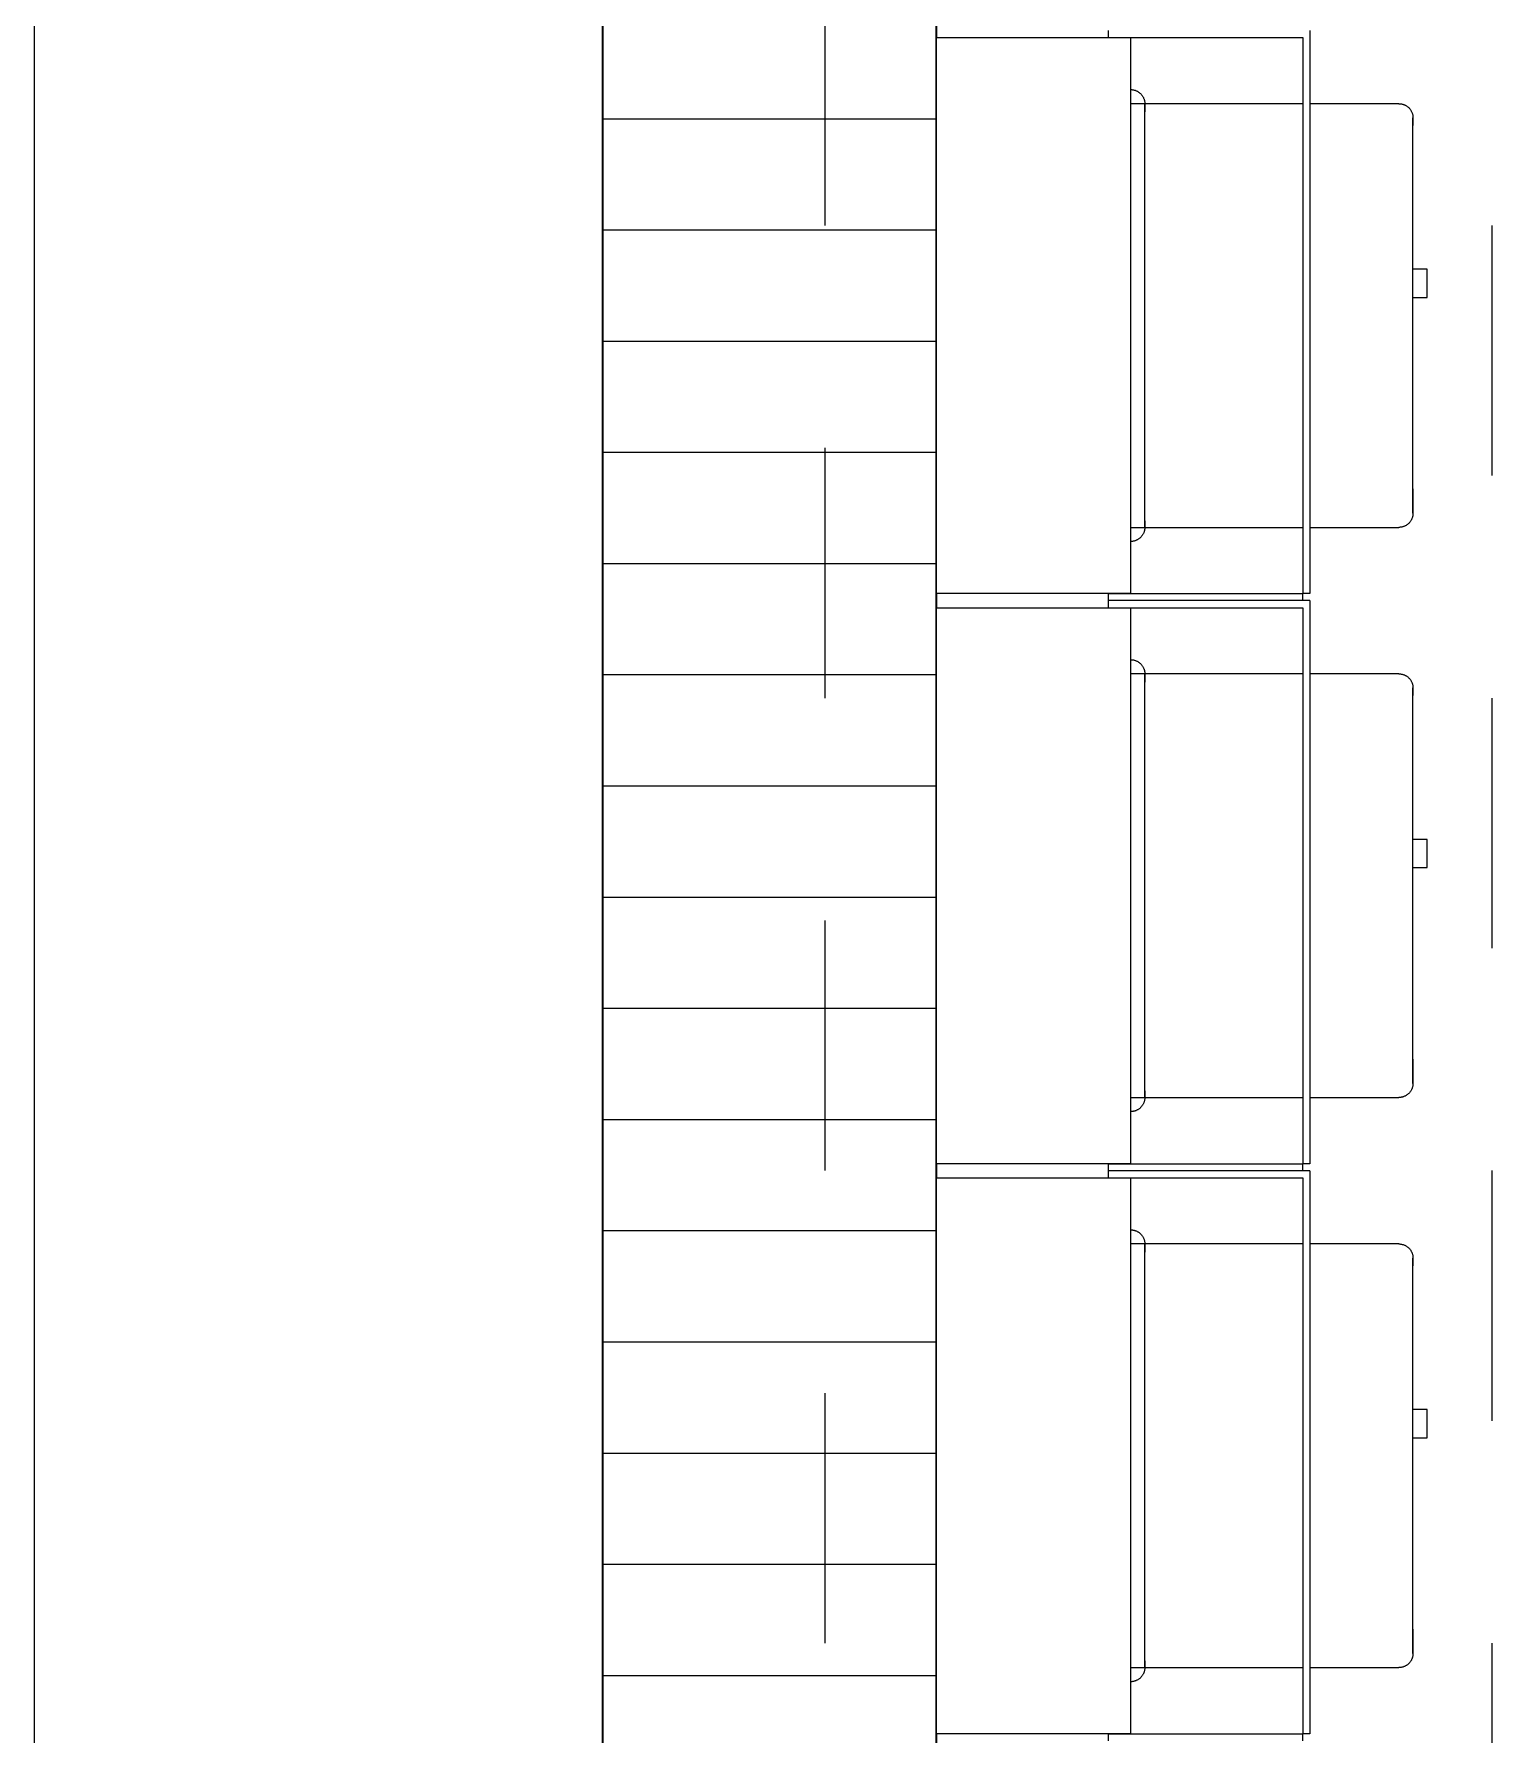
# Model space of a CAD drawing. Header units: metres. Extents: x -144 to 1000, y -717 to 29.
# Drawn here: x 229.342 to 229.998, y -566.203 to -565.438 of the extents above; entities that cross this region are included whole.
import ezdxf

# ---------------------------------------------------------------- set-up
doc = ezdxf.new("R2010")
doc.units = ezdxf.units.M
doc.linetypes.add('basculante modificado', pattern=[0.18, 0.1125, -0.0675])
doc.layers.get('0').update_dxf_attribs({"color": 1})
for name, color, linetype, lineweight in [('A-ANNO-DIMS', 1, 'Continuous', 9), ('A-DETL', 1, 'Continuous', 9), ('A-DETL-THIN', 1, 'Continuous', 9), ('A-WALL', 4, 'Continuous', 9), ('E-ELEC-FIXT', 7, 'Continuous', 9)]:
    doc.layers.add(name, color=color, linetype=linetype, lineweight=lineweight)
doc.layers.add('A-WALL-PATT', color=7, linetype='Continuous', lineweight=35, true_color=0x9c9c9c)

# ---------------------------------------------------------------- blocks, each defined once
blk = doc.blocks.new('W')
at = {"layer": 'A-ANNO-DIMS', "color": 118, "true_color": 0x00592d}
blk.add_line((226.84311, -498.90639), (226.84311, -505.70639), dxfattribs=at)
at = {"layer": 'A-DETL', "color": 7, "linetype": 'basculante modificado'}
for p, q in [((227.19898, -505.70639), (227.19898, -498.90639)), ((227.49898, -498.90639), (227.49898, -505.70639))]:
    blk.add_line(p, q, dxfattribs=at)
at = {"layer": 'A-DETL-THIN'}
blk.add_line((227.24898, -502.35539), (227.24898, -505.70639), dxfattribs=at)
at = {"layer": 'A-WALL', "lineweight": 35}
for p, q in [((227.09898, -505.70639), (227.09898, -498.91039)), ((227.24898, -503.91557), (227.24898, -503.92192)), ((227.24898, -504.17192), (227.24898, -504.17827)), ((227.24898, -504.42827), (227.24898, -504.43462)), ((227.24898, -504.68462), (227.24898, -504.69097))]:
    blk.add_line(p, q, dxfattribs=at)
at = {"layer": 'A-WALL-PATT', "color": 8, "lineweight": 5, "true_color": 0x727272}
for p, q in [((227.24898, -503.95854), (227.09898, -503.95854)), ((227.24898, -504.00854), (227.09898, -504.00854)), ((227.24898, -504.05854), (227.09898, -504.05854)), ((227.24898, -504.10854), (227.09898, -504.10854)), ((227.24898, -504.15854), (227.09898, -504.15854)), ((227.24898, -504.20854), (227.09898, -504.20854)), ((227.24898, -504.25854), (227.09898, -504.25854)), ((227.24898, -504.30854), (227.09898, -504.30854)), ((227.24898, -504.35854), (227.09898, -504.35854)), ((227.24898, -504.40854), (227.09898, -504.40854)), ((227.24898, -504.45854), (227.09898, -504.45854)), ((227.24898, -504.50854), (227.09898, -504.50854)), ((227.24898, -504.55854), (227.09898, -504.55854)), ((227.24898, -504.60854), (227.09898, -504.60854)), ((227.24898, -504.65854), (227.09898, -504.65854))]:
    blk.add_line(p, q, dxfattribs=at)
at = {"layer": 'E-ELEC-FIXT'}
for p, q in [((227.24898, -504.17192), (227.24898, -503.92192)), ((227.24898, -503.92192), (227.33644, -503.92192)), ((227.32638, -503.91874), (227.32638, -503.92192)), ((227.32638, -503.92192), (227.41384, -503.92192)), ((227.33644, -503.92192), (227.33644, -504.17192)), ((227.41384, -503.92192), (227.41384, -504.17192)), ((227.41701, -503.91874), (227.41701, -504.17192)), ((227.41384, -503.95167), (227.33644, -503.95167)), ((227.34279, -503.95418), (227.34279, -503.95167)), ((227.45709, -503.95167), (227.41701, -503.95167)), ((227.34279, -503.99007), (227.34279, -503.98315)), ((227.34279, -504.01752), (227.34279, -504.00916)), ((227.46979, -504.02611), (227.46344, -504.02611)), ((227.46979, -504.02611), (227.46344, -504.02611)), ((227.46979, -504.03881), (227.46979, -504.02611)), ((227.46979, -504.02677), (227.46979, -504.02611)), ((227.46979, -504.02696), (227.46979, -504.02611)), ((227.46979, -504.02677), (227.46979, -504.02611)), ((227.46344, -504.03881), (227.46979, -504.03881)), ((227.46344, -504.03881), (227.46979, -504.03881)), ((227.46979, -504.03881), (227.46979, -504.03796)), ((227.46979, -504.03881), (227.46979, -504.03816)), ((227.46979, -504.03881), (227.46979, -504.03816)), ((227.34279, -504.08468), (227.34279, -504.07631)), ((227.34279, -504.11131), (227.34279, -504.10377)), ((227.33644, -504.14217), (227.41384, -504.14217)), ((227.34279, -504.14217), (227.34279, -504.14072)), ((227.41701, -504.14217), (227.45709, -504.14217)), ((227.33644, -504.17192), (227.24898, -504.17192)), ((227.32638, -504.17192), (227.41384, -504.17192)), ((227.32638, -504.17192), (227.32638, -504.17509)), ((227.41384, -504.17509), (227.32638, -504.17509)), ((227.41701, -504.17509), (227.32638, -504.17509)), ((227.32638, -504.17509), (227.32638, -504.17827)), ((227.41384, -504.17509), (227.41384, -504.17192)), ((227.41701, -504.17192), (227.41384, -504.17192)), ((227.41701, -504.17509), (227.41701, -504.42827)), ((227.24898, -504.42827), (227.24898, -504.17827)), ((227.24898, -504.17827), (227.33644, -504.17827)), ((227.32638, -504.17827), (227.41384, -504.17827)), ((227.33644, -504.17827), (227.33644, -504.42827)), ((227.41384, -504.17827), (227.41384, -504.42827)), ((227.41384, -504.20802), (227.33644, -504.20802)), ((227.34279, -504.21053), (227.34279, -504.20802)), ((227.45709, -504.20802), (227.41701, -504.20802)), ((227.34279, -504.24642), (227.34279, -504.2395)), ((227.34279, -504.27387), (227.34279, -504.26551)), ((227.46979, -504.28246), (227.46344, -504.28246)), ((227.46979, -504.28246), (227.46344, -504.28246)), ((227.46979, -504.29516), (227.46979, -504.28246)), ((227.46979, -504.28312), (227.46979, -504.28246)), ((227.46979, -504.28331), (227.46979, -504.28246)), ((227.46979, -504.28312), (227.46979, -504.28246)), ((227.46344, -504.29516), (227.46979, -504.29516)), ((227.46344, -504.29516), (227.46979, -504.29516)), ((227.46979, -504.29516), (227.46979, -504.29431)), ((227.46979, -504.29516), (227.46979, -504.29451)), ((227.46979, -504.29516), (227.46979, -504.29451)), ((227.34279, -504.34103), (227.34279, -504.33266)), ((227.34279, -504.36703), (227.34279, -504.36012)), ((227.34279, -504.39852), (227.34279, -504.39707)), ((227.33644, -504.39852), (227.41384, -504.39852)), ((227.41701, -504.39852), (227.45709, -504.39852)), ((227.33644, -504.42827), (227.24898, -504.42827)), ((227.24898, -504.68462), (227.24898, -504.43462)), ((227.24898, -504.43462), (227.33644, -504.43462)), ((227.32638, -504.42827), (227.41384, -504.42827)), ((227.32638, -504.42827), (227.32638, -504.43144)), ((227.41384, -504.43144), (227.32638, -504.43144)), ((227.41701, -504.43144), (227.32638, -504.43144)), ((227.32638, -504.43144), (227.32638, -504.43462)), ((227.32638, -504.43462), (227.41384, -504.43462)), ((227.33644, -504.43462), (227.33644, -504.68462)), ((227.41384, -504.43144), (227.41384, -504.42827)), ((227.41701, -504.42827), (227.41384, -504.42827)), ((227.41384, -504.43462), (227.41384, -504.68462)), ((227.41701, -504.43144), (227.41701, -504.68462)), ((227.41384, -504.46437), (227.33644, -504.46437)), ((227.34279, -504.46688), (227.34279, -504.46437)), ((227.45709, -504.46437), (227.41701, -504.46437)), ((227.34279, -504.50277), (227.34279, -504.49585)), ((227.34279, -504.53022), (227.34279, -504.52186)), ((227.46979, -504.53881), (227.46344, -504.53881)), ((227.46979, -504.53881), (227.46344, -504.53881)), ((227.46979, -504.55151), (227.46979, -504.53881)), ((227.46979, -504.53947), (227.46979, -504.53881)), ((227.46979, -504.53966), (227.46979, -504.53881)), ((227.46979, -504.53947), (227.46979, -504.53881)), ((227.46344, -504.55151), (227.46979, -504.55151)), ((227.46344, -504.55151), (227.46979, -504.55151)), ((227.46979, -504.55151), (227.46979, -504.55066)), ((227.46979, -504.55151), (227.46979, -504.55086)), ((227.46979, -504.55151), (227.46979, -504.55086)), ((227.34279, -504.59738), (227.34279, -504.58901)), ((227.34279, -504.62338), (227.34279, -504.61647)), ((227.33644, -504.65487), (227.41384, -504.65487)), ((227.34279, -504.65487), (227.34279, -504.65342)), ((227.41701, -504.65487), (227.45709, -504.65487)), ((227.33644, -504.68462), (227.24898, -504.68462)), ((227.32638, -504.68462), (227.41384, -504.68462)), ((227.32638, -504.68462), (227.32638, -504.68779)), ((227.41384, -504.68779), (227.41384, -504.68462)), ((227.41701, -504.68462), (227.41384, -504.68462))]:
    blk.add_line(p, q, dxfattribs=at)
at = {"layer": 'E-ELEC-FIXT', "flags": 128}
for points in [[(227.33644, -503.94532), (227.33669, -503.94532), (227.33695, -503.94534), (227.3372, -503.94536), (227.33745, -503.9454), (227.3377, -503.94544), (227.33795, -503.9455), (227.33819, -503.94556), (227.33844, -503.94564), (227.33868, -503.94572), (227.33891, -503.94582), (227.33914, -503.94592), (227.33937, -503.94603), (227.3396, -503.94616), (227.33981, -503.94629), (227.34003, -503.94643), (227.34023, -503.94657), (227.34043, -503.94673), (227.34063, -503.94689), (227.34081, -503.94706), (227.341, -503.94724), (227.34117, -503.94743), (227.34133, -503.94762), (227.34149, -503.94782), (227.34164, -503.94803), (227.34178, -503.94824), (227.34192, -503.94845), (227.34204, -503.94867), (227.34216, -503.9489), (227.34226, -503.94913), (227.34236, -503.94937), (227.34245, -503.9496), (227.34252, -503.94985), (227.34259, -503.95009), (227.34265, -503.95034), (227.3427, -503.95059), (227.34274, -503.95084), (227.34276, -503.95109), (227.34278, -503.95134), (227.34279, -503.9516), (227.34279, -503.95167)], [(227.33644, -503.94532), (227.33669, -503.94532), (227.33695, -503.94534), (227.3372, -503.94536), (227.33745, -503.9454), (227.3377, -503.94544), (227.33795, -503.9455), (227.33819, -503.94556), (227.33844, -503.94564), (227.33868, -503.94572), (227.33891, -503.94582), (227.33914, -503.94592), (227.33937, -503.94603), (227.3396, -503.94616), (227.33981, -503.94629), (227.34003, -503.94643), (227.34023, -503.94657), (227.34043, -503.94673), (227.34063, -503.94689)], [(227.34226, -503.94913), (227.34236, -503.94937), (227.34245, -503.9496), (227.34252, -503.94985), (227.34259, -503.95009), (227.34265, -503.95034), (227.3427, -503.95059), (227.34274, -503.95084), (227.34276, -503.95109), (227.34278, -503.95134), (227.34279, -503.9516), (227.34279, -503.95167)], [(227.34279, -504.04692), (227.34279, -504.04311), (227.34279, -504.03931), (227.34279, -504.03551), (227.34279, -504.03174), (227.34279, -504.02799), (227.34279, -504.02428), (227.34279, -504.02059), (227.34279, -504.01695), (227.34279, -504.01336), (227.34279, -504.00982), (227.34279, -504.00635), (227.34279, -504.00293), (227.34279, -503.99959), (227.34279, -503.99632), (227.34279, -503.99313), (227.34279, -503.99003), (227.34279, -503.98702), (227.34279, -503.98411), (227.34279, -503.9813), (227.34279, -503.97859), (227.34279, -503.97599), (227.34279, -503.9735), (227.34279, -503.97114), (227.34279, -503.96889), (227.34279, -503.96677), (227.34279, -503.96477), (227.34279, -503.96291), (227.34279, -503.96118), (227.34279, -503.95959), (227.34279, -503.95814), (227.34279, -503.95683), (227.34279, -503.95567), (227.34279, -503.95465), (227.34279, -503.95378), (227.34279, -503.95305), (227.34279, -503.95248), (227.34279, -503.95206), (227.34279, -503.95179), (227.34279, -503.95167), (227.34279, -503.95167)], [(227.34279, -503.95167), (227.34279, -503.95174), (227.34279, -503.95197), (227.34279, -503.95235), (227.34279, -503.95288), (227.34279, -503.95357), (227.34279, -503.9544), (227.34279, -503.95538)], [(227.45709, -503.95167), (227.45734, -503.95167), (227.4576, -503.95169), (227.45785, -503.95171), (227.4581, -503.95175), (227.45835, -503.95179), (227.4586, -503.95185), (227.45884, -503.95191), (227.45909, -503.95199), (227.45933, -503.95207), (227.45956, -503.95217), (227.45979, -503.95227), (227.46002, -503.95238), (227.46025, -503.95251), (227.46046, -503.95264), (227.46068, -503.95278), (227.46088, -503.95292), (227.46108, -503.95308), (227.46128, -503.95324), (227.46146, -503.95341), (227.46165, -503.95359), (227.46182, -503.95378), (227.46198, -503.95397), (227.46214, -503.95417), (227.46229, -503.95438), (227.46243, -503.95459), (227.46257, -503.9548), (227.46269, -503.95502), (227.46281, -503.95525), (227.46291, -503.95548), (227.46301, -503.95572), (227.4631, -503.95595), (227.46317, -503.9562), (227.46324, -503.95644), (227.4633, -503.95669), (227.46335, -503.95694), (227.46339, -503.95719), (227.46341, -503.95744), (227.46343, -503.95769), (227.46344, -503.95795), (227.46344, -503.95802)], [(227.45785, -503.95171), (227.4581, -503.95175), (227.45835, -503.95179), (227.4586, -503.95185), (227.45884, -503.95191), (227.45909, -503.95199), (227.45933, -503.95207), (227.45956, -503.95217), (227.45979, -503.95227), (227.46002, -503.95238), (227.46025, -503.95251), (227.46046, -503.95264), (227.46068, -503.95278), (227.46088, -503.95292)], [(227.46229, -503.95438), (227.46243, -503.95459), (227.46257, -503.9548), (227.46269, -503.95502), (227.46281, -503.95525), (227.46291, -503.95548), (227.46301, -503.95572), (227.4631, -503.95595), (227.46317, -503.9562), (227.46324, -503.95644), (227.4633, -503.95669), (227.46335, -503.95694), (227.46339, -503.95719), (227.46341, -503.95744), (227.46343, -503.95769), (227.46344, -503.95795), (227.46344, -503.95802)], [(227.46344, -504.13582), (227.46344, -504.13575), (227.46344, -504.13553), (227.46344, -504.13518), (227.46344, -504.13468), (227.46344, -504.13404), (227.46344, -504.13327), (227.46344, -504.13235), (227.46344, -504.1313), (227.46344, -504.13012), (227.46344, -504.1288), (227.46344, -504.12735), (227.46344, -504.12577), (227.46344, -504.12407), (227.46344, -504.12224), (227.46344, -504.12029), (227.46344, -504.11822), (227.46344, -504.11604), (227.46344, -504.11375), (227.46344, -504.11135), (227.46344, -504.10885), (227.46344, -504.10625), (227.46344, -504.10356), (227.46344, -504.10077), (227.46344, -504.0979), (227.46344, -504.09495), (227.46344, -504.09192), (227.46344, -504.08882), (227.46344, -504.08565), (227.46344, -504.08242), (227.46344, -504.07913), (227.46344, -504.07579), (227.46344, -504.07241), (227.46344, -504.06898), (227.46344, -504.06552), (227.46344, -504.06203), (227.46344, -504.05851), (227.46344, -504.05498), (227.46344, -504.05143), (227.46344, -504.04788), (227.46344, -504.04432), (227.46344, -504.04077), (227.46344, -504.03723), (227.46344, -504.0337), (227.46344, -504.0302), (227.46344, -504.02672), (227.46344, -504.02327), (227.46344, -504.01986), (227.46344, -504.0165), (227.46344, -504.01318), (227.46344, -504.00992), (227.46344, -504.00672), (227.46344, -504.00358), (227.46344, -504.00051), (227.46344, -503.99752), (227.46344, -503.9946), (227.46344, -503.99177), (227.46344, -503.98902), (227.46344, -503.98637), (227.46344, -503.98382), (227.46344, -503.98136), (227.46344, -503.97901), (227.46344, -503.97677), (227.46344, -503.97465), (227.46344, -503.97263), (227.46344, -503.97074), (227.46344, -503.96897), (227.46344, -503.96732), (227.46344, -503.9658), (227.46344, -503.96441), (227.46344, -503.96315), (227.46344, -503.96203), (227.46344, -503.96104), (227.46344, -503.96019), (227.46344, -503.95948), (227.46344, -503.95891), (227.46344, -503.95848), (227.46344, -503.95819), (227.46344, -503.95804), (227.46344, -503.95802)], [(227.46344, -503.95802), (227.46344, -503.95809), (227.46344, -503.9583), (227.46344, -503.95866), (227.46344, -503.95915), (227.46344, -503.95979), (227.46344, -503.96056), (227.46344, -503.96148)], [(227.46344, -503.95948), (227.46344, -503.95891), (227.46344, -503.95848), (227.46344, -503.95819), (227.46344, -503.95804), (227.46344, -503.95802)], [(227.46344, -503.95802), (227.46344, -503.95809), (227.46344, -503.9583), (227.46344, -503.95866), (227.46344, -503.95915)], [(227.34279, -504.14217), (227.34279, -504.14209), (227.34279, -504.14186), (227.34279, -504.14148), (227.34279, -504.14095), (227.34279, -504.14027), (227.34279, -504.13944), (227.34279, -504.13846), (227.34279, -504.13733), (227.34279, -504.13606), (227.34279, -504.13465), (227.34279, -504.13309), (227.34279, -504.1314), (227.34279, -504.12958), (227.34279, -504.12762), (227.34279, -504.12553), (227.34279, -504.12332), (227.34279, -504.12098), (227.34279, -504.11853), (227.34279, -504.11596), (227.34279, -504.11328), (227.34279, -504.11049), (227.34279, -504.10761), (227.34279, -504.10462), (227.34279, -504.10154), (227.34279, -504.09838), (227.34279, -504.09513), (227.34279, -504.09181), (227.34279, -504.08842), (227.34279, -504.08495), (227.34279, -504.08143), (227.34279, -504.07785), (227.34279, -504.07423), (227.34279, -504.07056), (227.34279, -504.06685), (227.34279, -504.06311), (227.34279, -504.05934), (227.34279, -504.05555), (227.34279, -504.05175), (227.34279, -504.04795), (227.34279, -504.04692)], [(227.46344, -504.13582), (227.46344, -504.13575), (227.46344, -504.13553), (227.46344, -504.13518), (227.46344, -504.13468), (227.46344, -504.13404), (227.46344, -504.13327), (227.46344, -504.13235), (227.46344, -504.1313), (227.46344, -504.13012), (227.46344, -504.1288), (227.46344, -504.12735), (227.46344, -504.12577), (227.46344, -504.12407)], [(227.46344, -504.12487), (227.46344, -504.12651), (227.46344, -504.12803), (227.46344, -504.12942), (227.46344, -504.13068), (227.46344, -504.1318), (227.46344, -504.13279), (227.46344, -504.13364), (227.46344, -504.13436), (227.46344, -504.13493), (227.46344, -504.13536), (227.46344, -504.13565), (227.46344, -504.1358), (227.46344, -504.13582)], [(227.46344, -504.12487), (227.46344, -504.12651), (227.46344, -504.12803), (227.46344, -504.12942), (227.46344, -504.13068), (227.46344, -504.1318), (227.46344, -504.13279), (227.46344, -504.13364), (227.46344, -504.13436), (227.46344, -504.13493), (227.46344, -504.13536), (227.46344, -504.13565), (227.46344, -504.1358), (227.46344, -504.13582)], [(227.46344, -504.13582), (227.46343, -504.13607), (227.46342, -504.13632), (227.46339, -504.13658), (227.46336, -504.13683), (227.46331, -504.13708), (227.46326, -504.13733), (227.46319, -504.13757), (227.46312, -504.13781), (227.46303, -504.13805), (227.46294, -504.13829), (227.46284, -504.13852), (227.46272, -504.13875), (227.4626, -504.13897), (227.46247, -504.13919), (227.46233, -504.1394), (227.46218, -504.13961), (227.46203, -504.13981), (227.46186, -504.14), (227.46169, -504.14019), (227.46151, -504.14037), (227.46133, -504.14055), (227.46114, -504.14071), (227.46094, -504.14087), (227.46073, -504.14102), (227.46052, -504.14116), (227.4603, -504.14129), (227.46008, -504.14142), (227.45986, -504.14153), (227.45963, -504.14164), (227.45939, -504.14174), (227.45915, -504.14182), (227.45891, -504.1419), (227.45867, -504.14197), (227.45842, -504.14203), (227.45817, -504.14207), (227.45792, -504.14211), (227.45767, -504.14214), (227.45741, -504.14216), (227.45716, -504.14217), (227.45709, -504.14217)], [(227.46344, -504.13582), (227.46343, -504.13607), (227.46342, -504.13632), (227.46339, -504.13658), (227.46336, -504.13683), (227.46331, -504.13708), (227.46326, -504.13733), (227.46319, -504.13757), (227.46312, -504.13781), (227.46303, -504.13805), (227.46294, -504.13829), (227.46284, -504.13852), (227.46272, -504.13875), (227.4626, -504.13897), (227.46247, -504.13919), (227.46233, -504.1394), (227.46218, -504.13961), (227.46203, -504.13981), (227.46186, -504.14), (227.46169, -504.14019)], [(227.34279, -504.14217), (227.34278, -504.14242), (227.34277, -504.14267), (227.34274, -504.14293), (227.34271, -504.14318), (227.34266, -504.14343), (227.34261, -504.14368), (227.34254, -504.14392), (227.34247, -504.14416), (227.34238, -504.1444), (227.34229, -504.14464), (227.34219, -504.14487), (227.34207, -504.1451), (227.34195, -504.14532), (227.34182, -504.14554), (227.34168, -504.14575), (227.34153, -504.14596), (227.34138, -504.14616), (227.34121, -504.14635), (227.34104, -504.14654), (227.34086, -504.14672), (227.34068, -504.1469), (227.34049, -504.14706), (227.34029, -504.14722), (227.34008, -504.14737), (227.33987, -504.14751), (227.33965, -504.14764), (227.33943, -504.14777), (227.33921, -504.14788), (227.33898, -504.14799), (227.33874, -504.14809), (227.3385, -504.14817), (227.33826, -504.14825), (227.33802, -504.14832), (227.33777, -504.14838), (227.33752, -504.14842), (227.33727, -504.14846), (227.33702, -504.14849), (227.33676, -504.14851), (227.33651, -504.14852), (227.33644, -504.14852)], [(227.34279, -504.14217), (227.34278, -504.14242), (227.34277, -504.14267), (227.34274, -504.14293), (227.34271, -504.14318), (227.34266, -504.14343), (227.34261, -504.14368), (227.34254, -504.14392), (227.34247, -504.14416), (227.34238, -504.1444)], [(227.34279, -504.13919), (227.34279, -504.14006), (227.34279, -504.14078), (227.34279, -504.14135), (227.34279, -504.14177), (227.34279, -504.14204), (227.34279, -504.14216), (227.34279, -504.14217)], [(227.46094, -504.14087), (227.46073, -504.14102), (227.46052, -504.14116), (227.4603, -504.14129), (227.46008, -504.14142), (227.45986, -504.14153), (227.45963, -504.14164), (227.45939, -504.14174), (227.45915, -504.14182), (227.45891, -504.1419), (227.45867, -504.14197), (227.45842, -504.14203), (227.45817, -504.14207), (227.45792, -504.14211)], [(227.34049, -504.14706), (227.34029, -504.14722), (227.34008, -504.14737), (227.33987, -504.14751), (227.33965, -504.14764), (227.33943, -504.14777), (227.33921, -504.14788), (227.33898, -504.14799), (227.33874, -504.14809), (227.3385, -504.14817), (227.33826, -504.14825), (227.33802, -504.14832), (227.33777, -504.14838), (227.33752, -504.14842), (227.33727, -504.14846), (227.33702, -504.14849), (227.33676, -504.14851), (227.33651, -504.14852), (227.33644, -504.14852)], [(227.33644, -504.20167), (227.33669, -504.20167), (227.33695, -504.20169), (227.3372, -504.20171), (227.33745, -504.20175), (227.3377, -504.20179), (227.33795, -504.20185), (227.33819, -504.20191), (227.33844, -504.20199), (227.33868, -504.20207), (227.33891, -504.20217), (227.33914, -504.20227), (227.33937, -504.20238), (227.3396, -504.20251), (227.33981, -504.20264), (227.34003, -504.20278), (227.34023, -504.20292), (227.34043, -504.20308), (227.34063, -504.20324), (227.34081, -504.20341), (227.341, -504.20359), (227.34117, -504.20378), (227.34133, -504.20397), (227.34149, -504.20417), (227.34164, -504.20438), (227.34178, -504.20459), (227.34192, -504.2048), (227.34204, -504.20502), (227.34216, -504.20525), (227.34226, -504.20548), (227.34236, -504.20572), (227.34245, -504.20595), (227.34252, -504.2062), (227.34259, -504.20644), (227.34265, -504.20669), (227.3427, -504.20694), (227.34274, -504.20719), (227.34276, -504.20744), (227.34278, -504.20769), (227.34279, -504.20795), (227.34279, -504.20802)], [(227.33644, -504.20167), (227.33669, -504.20167), (227.33695, -504.20169), (227.3372, -504.20171), (227.33745, -504.20175), (227.3377, -504.20179), (227.33795, -504.20185), (227.33819, -504.20191), (227.33844, -504.20199), (227.33868, -504.20207), (227.33891, -504.20217), (227.33914, -504.20227), (227.33937, -504.20238), (227.3396, -504.20251), (227.33981, -504.20264), (227.34003, -504.20278), (227.34023, -504.20292), (227.34043, -504.20308), (227.34063, -504.20324)], [(227.34226, -504.20548), (227.34236, -504.20572), (227.34245, -504.20595), (227.34252, -504.2062), (227.34259, -504.20644), (227.34265, -504.20669), (227.3427, -504.20694), (227.34274, -504.20719), (227.34276, -504.20744), (227.34278, -504.20769), (227.34279, -504.20795), (227.34279, -504.20802)], [(227.34279, -504.30327), (227.34279, -504.29946), (227.34279, -504.29566), (227.34279, -504.29186), (227.34279, -504.28809), (227.34279, -504.28434), (227.34279, -504.28063), (227.34279, -504.27694), (227.34279, -504.2733), (227.34279, -504.26971), (227.34279, -504.26617), (227.34279, -504.2627), (227.34279, -504.25928), (227.34279, -504.25594), (227.34279, -504.25267), (227.34279, -504.24948), (227.34279, -504.24638), (227.34279, -504.24337), (227.34279, -504.24046), (227.34279, -504.23765), (227.34279, -504.23494), (227.34279, -504.23234), (227.34279, -504.22985), (227.34279, -504.22749), (227.34279, -504.22524), (227.34279, -504.22312), (227.34279, -504.22112), (227.34279, -504.21926), (227.34279, -504.21753), (227.34279, -504.21594), (227.34279, -504.21449), (227.34279, -504.21318), (227.34279, -504.21202), (227.34279, -504.211), (227.34279, -504.21013), (227.34279, -504.2094), (227.34279, -504.20883), (227.34279, -504.20841), (227.34279, -504.20814), (227.34279, -504.20802), (227.34279, -504.20802)], [(227.34279, -504.20802), (227.34279, -504.20809), (227.34279, -504.20832), (227.34279, -504.2087), (227.34279, -504.20923), (227.34279, -504.20992), (227.34279, -504.21075), (227.34279, -504.21173)], [(227.45709, -504.20802), (227.45734, -504.20802), (227.4576, -504.20804), (227.45785, -504.20806), (227.4581, -504.2081), (227.45835, -504.20814), (227.4586, -504.2082), (227.45884, -504.20826), (227.45909, -504.20834), (227.45933, -504.20842), (227.45956, -504.20852), (227.45979, -504.20862), (227.46002, -504.20873), (227.46025, -504.20886), (227.46046, -504.20899), (227.46068, -504.20913), (227.46088, -504.20927), (227.46108, -504.20943), (227.46128, -504.20959), (227.46146, -504.20976), (227.46165, -504.20994), (227.46182, -504.21013), (227.46198, -504.21032), (227.46214, -504.21052), (227.46229, -504.21073), (227.46243, -504.21094), (227.46257, -504.21115), (227.46269, -504.21137), (227.46281, -504.2116), (227.46291, -504.21183), (227.46301, -504.21207), (227.4631, -504.2123), (227.46317, -504.21255), (227.46324, -504.21279), (227.4633, -504.21304), (227.46335, -504.21329), (227.46339, -504.21354), (227.46341, -504.21379), (227.46343, -504.21404), (227.46344, -504.2143), (227.46344, -504.21437)], [(227.45785, -504.20806), (227.4581, -504.2081), (227.45835, -504.20814), (227.4586, -504.2082), (227.45884, -504.20826), (227.45909, -504.20834), (227.45933, -504.20842), (227.45956, -504.20852), (227.45979, -504.20862), (227.46002, -504.20873), (227.46025, -504.20886), (227.46046, -504.20899), (227.46068, -504.20913), (227.46088, -504.20927)], [(227.46229, -504.21073), (227.46243, -504.21094), (227.46257, -504.21115), (227.46269, -504.21137), (227.46281, -504.2116), (227.46291, -504.21183), (227.46301, -504.21207), (227.4631, -504.2123), (227.46317, -504.21255), (227.46324, -504.21279), (227.4633, -504.21304), (227.46335, -504.21329), (227.46339, -504.21354), (227.46341, -504.21379), (227.46343, -504.21404), (227.46344, -504.2143), (227.46344, -504.21437)], [(227.46344, -504.39217), (227.46344, -504.3921), (227.46344, -504.39188), (227.46344, -504.39153), (227.46344, -504.39103), (227.46344, -504.39039), (227.46344, -504.38962), (227.46344, -504.3887), (227.46344, -504.38765), (227.46344, -504.38647), (227.46344, -504.38515), (227.46344, -504.3837), (227.46344, -504.38212), (227.46344, -504.38042), (227.46344, -504.37859), (227.46344, -504.37664), (227.46344, -504.37457), (227.46344, -504.37239), (227.46344, -504.3701), (227.46344, -504.3677), (227.46344, -504.3652), (227.46344, -504.3626), (227.46344, -504.35991), (227.46344, -504.35712), (227.46344, -504.35425), (227.46344, -504.3513), (227.46344, -504.34827), (227.46344, -504.34517), (227.46344, -504.342), (227.46344, -504.33877), (227.46344, -504.33548), (227.46344, -504.33214), (227.46344, -504.32876), (227.46344, -504.32533), (227.46344, -504.32187), (227.46344, -504.31838), (227.46344, -504.31486), (227.46344, -504.31133), (227.46344, -504.30778), (227.46344, -504.30423), (227.46344, -504.30067), (227.46344, -504.29712), (227.46344, -504.29358), (227.46344, -504.29005), (227.46344, -504.28655), (227.46344, -504.28307), (227.46344, -504.27962), (227.46344, -504.27621), (227.46344, -504.27285), (227.46344, -504.26953), (227.46344, -504.26627), (227.46344, -504.26307), (227.46344, -504.25993), (227.46344, -504.25686), (227.46344, -504.25387), (227.46344, -504.25095), (227.46344, -504.24812), (227.46344, -504.24537), (227.46344, -504.24272), (227.46344, -504.24017), (227.46344, -504.23771), (227.46344, -504.23536), (227.46344, -504.23312), (227.46344, -504.231), (227.46344, -504.22898), (227.46344, -504.22709), (227.46344, -504.22532), (227.46344, -504.22367), (227.46344, -504.22215), (227.46344, -504.22076), (227.46344, -504.2195), (227.46344, -504.21838), (227.46344, -504.21739), (227.46344, -504.21654), (227.46344, -504.21583), (227.46344, -504.21526), (227.46344, -504.21483), (227.46344, -504.21454), (227.46344, -504.21439), (227.46344, -504.21437)], [(227.46344, -504.21437), (227.46344, -504.21444), (227.46344, -504.21465), (227.46344, -504.21501), (227.46344, -504.2155), (227.46344, -504.21614), (227.46344, -504.21691), (227.46344, -504.21783)], [(227.46344, -504.21583), (227.46344, -504.21526), (227.46344, -504.21483), (227.46344, -504.21454), (227.46344, -504.21439), (227.46344, -504.21437)], [(227.46344, -504.21437), (227.46344, -504.21444), (227.46344, -504.21465), (227.46344, -504.21501), (227.46344, -504.2155)], [(227.34279, -504.39852), (227.34279, -504.39844), (227.34279, -504.39821), (227.34279, -504.39783), (227.34279, -504.3973), (227.34279, -504.39662), (227.34279, -504.39579), (227.34279, -504.39481), (227.34279, -504.39368), (227.34279, -504.39241), (227.34279, -504.391), (227.34279, -504.38944), (227.34279, -504.38775), (227.34279, -504.38593), (227.34279, -504.38397), (227.34279, -504.38188), (227.34279, -504.37967), (227.34279, -504.37733), (227.34279, -504.37488), (227.34279, -504.37231), (227.34279, -504.36963), (227.34279, -504.36684), (227.34279, -504.36396), (227.34279, -504.36097), (227.34279, -504.35789), (227.34279, -504.35473), (227.34279, -504.35148), (227.34279, -504.34816), (227.34279, -504.34477), (227.34279, -504.3413), (227.34279, -504.33778), (227.34279, -504.3342), (227.34279, -504.33058), (227.34279, -504.32691), (227.34279, -504.3232), (227.34279, -504.31946), (227.34279, -504.31569), (227.34279, -504.3119), (227.34279, -504.3081), (227.34279, -504.3043), (227.34279, -504.30327)], [(227.46344, -504.39217), (227.46344, -504.3921), (227.46344, -504.39188), (227.46344, -504.39153), (227.46344, -504.39103), (227.46344, -504.39039), (227.46344, -504.38962), (227.46344, -504.3887), (227.46344, -504.38765), (227.46344, -504.38647), (227.46344, -504.38515), (227.46344, -504.3837), (227.46344, -504.38212), (227.46344, -504.38042)], [(227.46344, -504.38122), (227.46344, -504.38286), (227.46344, -504.38438), (227.46344, -504.38577), (227.46344, -504.38703), (227.46344, -504.38815), (227.46344, -504.38914), (227.46344, -504.38999), (227.46344, -504.39071), (227.46344, -504.39128), (227.46344, -504.39171), (227.46344, -504.392), (227.46344, -504.39215), (227.46344, -504.39217)], [(227.46344, -504.38122), (227.46344, -504.38286), (227.46344, -504.38438), (227.46344, -504.38577), (227.46344, -504.38703), (227.46344, -504.38815), (227.46344, -504.38914), (227.46344, -504.38999), (227.46344, -504.39071), (227.46344, -504.39128), (227.46344, -504.39171), (227.46344, -504.392), (227.46344, -504.39215), (227.46344, -504.39217)], [(227.34279, -504.39554), (227.34279, -504.39641), (227.34279, -504.39713), (227.34279, -504.3977), (227.34279, -504.39812), (227.34279, -504.39839), (227.34279, -504.39851), (227.34279, -504.39852)], [(227.46344, -504.39217), (227.46343, -504.39242), (227.46342, -504.39267), (227.46339, -504.39293), (227.46336, -504.39318), (227.46331, -504.39343), (227.46326, -504.39368), (227.46319, -504.39392), (227.46312, -504.39416), (227.46303, -504.3944), (227.46294, -504.39464), (227.46284, -504.39487), (227.46272, -504.3951), (227.4626, -504.39532), (227.46247, -504.39554), (227.46233, -504.39575), (227.46218, -504.39596), (227.46203, -504.39616), (227.46186, -504.39635), (227.46169, -504.39654), (227.46151, -504.39672), (227.46133, -504.3969), (227.46114, -504.39706), (227.46094, -504.39722), (227.46073, -504.39737), (227.46052, -504.39751), (227.4603, -504.39764), (227.46008, -504.39777), (227.45986, -504.39788), (227.45963, -504.39799), (227.45939, -504.39809), (227.45915, -504.39817), (227.45891, -504.39825), (227.45867, -504.39832), (227.45842, -504.39838), (227.45817, -504.39842), (227.45792, -504.39846), (227.45767, -504.39849), (227.45741, -504.39851), (227.45716, -504.39852), (227.45709, -504.39852)], [(227.46094, -504.39722), (227.46073, -504.39737), (227.46052, -504.39751), (227.4603, -504.39764), (227.46008, -504.39777), (227.45986, -504.39788), (227.45963, -504.39799), (227.45939, -504.39809), (227.45915, -504.39817), (227.45891, -504.39825), (227.45867, -504.39832), (227.45842, -504.39838), (227.45817, -504.39842), (227.45792, -504.39846)], [(227.46344, -504.39217), (227.46343, -504.39242), (227.46342, -504.39267), (227.46339, -504.39293), (227.46336, -504.39318), (227.46331, -504.39343), (227.46326, -504.39368), (227.46319, -504.39392), (227.46312, -504.39416), (227.46303, -504.3944), (227.46294, -504.39464), (227.46284, -504.39487), (227.46272, -504.3951), (227.4626, -504.39532), (227.46247, -504.39554), (227.46233, -504.39575), (227.46218, -504.39596), (227.46203, -504.39616), (227.46186, -504.39635), (227.46169, -504.39654)], [(227.34279, -504.39852), (227.34278, -504.39877), (227.34277, -504.39902), (227.34274, -504.39928), (227.34271, -504.39953), (227.34266, -504.39978), (227.34261, -504.40003), (227.34254, -504.40027), (227.34247, -504.40051), (227.34238, -504.40075), (227.34229, -504.40099), (227.34219, -504.40122), (227.34207, -504.40145), (227.34195, -504.40167), (227.34182, -504.40189), (227.34168, -504.4021), (227.34153, -504.40231), (227.34138, -504.40251), (227.34121, -504.4027), (227.34104, -504.40289), (227.34086, -504.40307), (227.34068, -504.40325), (227.34049, -504.40341), (227.34029, -504.40357), (227.34008, -504.40372), (227.33987, -504.40386), (227.33965, -504.40399), (227.33943, -504.40412), (227.33921, -504.40423), (227.33898, -504.40434), (227.33874, -504.40444), (227.3385, -504.40452), (227.33826, -504.4046), (227.33802, -504.40467), (227.33777, -504.40473), (227.33752, -504.40477), (227.33727, -504.40481), (227.33702, -504.40484), (227.33676, -504.40486), (227.33651, -504.40487), (227.33644, -504.40487)], [(227.34049, -504.40341), (227.34029, -504.40357), (227.34008, -504.40372), (227.33987, -504.40386), (227.33965, -504.40399), (227.33943, -504.40412), (227.33921, -504.40423), (227.33898, -504.40434), (227.33874, -504.40444), (227.3385, -504.40452), (227.33826, -504.4046), (227.33802, -504.40467), (227.33777, -504.40473), (227.33752, -504.40477), (227.33727, -504.40481), (227.33702, -504.40484), (227.33676, -504.40486), (227.33651, -504.40487), (227.33644, -504.40487)], [(227.34279, -504.39852), (227.34278, -504.39877), (227.34277, -504.39902), (227.34274, -504.39928), (227.34271, -504.39953), (227.34266, -504.39978), (227.34261, -504.40003), (227.34254, -504.40027), (227.34247, -504.40051), (227.34238, -504.40075)], [(227.33644, -504.45802), (227.33669, -504.45802), (227.33695, -504.45804), (227.3372, -504.45806), (227.33745, -504.4581), (227.3377, -504.45814), (227.33795, -504.4582), (227.33819, -504.45826), (227.33844, -504.45834), (227.33868, -504.45842), (227.33891, -504.45852), (227.33914, -504.45862), (227.33937, -504.45873), (227.3396, -504.45886), (227.33981, -504.45899), (227.34003, -504.45913), (227.34023, -504.45927), (227.34043, -504.45943), (227.34063, -504.45959), (227.34081, -504.45976), (227.341, -504.45994), (227.34117, -504.46013), (227.34133, -504.46032), (227.34149, -504.46052), (227.34164, -504.46073), (227.34178, -504.46094), (227.34192, -504.46115), (227.34204, -504.46137), (227.34216, -504.4616), (227.34226, -504.46183), (227.34236, -504.46207), (227.34245, -504.4623), (227.34252, -504.46255), (227.34259, -504.46279), (227.34265, -504.46304), (227.3427, -504.46329), (227.34274, -504.46354), (227.34276, -504.46379), (227.34278, -504.46404), (227.34279, -504.4643), (227.34279, -504.46437)], [(227.33644, -504.45802), (227.33669, -504.45802), (227.33695, -504.45804), (227.3372, -504.45806), (227.33745, -504.4581), (227.3377, -504.45814), (227.33795, -504.4582), (227.33819, -504.45826), (227.33844, -504.45834), (227.33868, -504.45842), (227.33891, -504.45852), (227.33914, -504.45862), (227.33937, -504.45873), (227.3396, -504.45886), (227.33981, -504.45899), (227.34003, -504.45913), (227.34023, -504.45927), (227.34043, -504.45943), (227.34063, -504.45959)], [(227.34226, -504.46183), (227.34236, -504.46207), (227.34245, -504.4623), (227.34252, -504.46255), (227.34259, -504.46279), (227.34265, -504.46304), (227.3427, -504.46329), (227.34274, -504.46354), (227.34276, -504.46379), (227.34278, -504.46404), (227.34279, -504.4643), (227.34279, -504.46437)], [(227.34279, -504.55962), (227.34279, -504.55581), (227.34279, -504.55201), (227.34279, -504.54821), (227.34279, -504.54444), (227.34279, -504.54069), (227.34279, -504.53698), (227.34279, -504.53329), (227.34279, -504.52965), (227.34279, -504.52606), (227.34279, -504.52252), (227.34279, -504.51905), (227.34279, -504.51563), (227.34279, -504.51229), (227.34279, -504.50902), (227.34279, -504.50583), (227.34279, -504.50273), (227.34279, -504.49972), (227.34279, -504.49681), (227.34279, -504.494), (227.34279, -504.49129), (227.34279, -504.48869), (227.34279, -504.4862), (227.34279, -504.48384), (227.34279, -504.48159), (227.34279, -504.47947), (227.34279, -504.47747), (227.34279, -504.47561), (227.34279, -504.47388), (227.34279, -504.47229), (227.34279, -504.47084), (227.34279, -504.46953), (227.34279, -504.46837), (227.34279, -504.46735), (227.34279, -504.46648), (227.34279, -504.46575), (227.34279, -504.46518), (227.34279, -504.46476), (227.34279, -504.46449), (227.34279, -504.46437), (227.34279, -504.46437)], [(227.34279, -504.46437), (227.34279, -504.46444), (227.34279, -504.46467), (227.34279, -504.46505), (227.34279, -504.46558), (227.34279, -504.46627), (227.34279, -504.4671), (227.34279, -504.46808)], [(227.45709, -504.46437), (227.45734, -504.46437), (227.4576, -504.46439), (227.45785, -504.46441), (227.4581, -504.46445), (227.45835, -504.46449), (227.4586, -504.46455), (227.45884, -504.46461), (227.45909, -504.46469), (227.45933, -504.46477), (227.45956, -504.46487), (227.45979, -504.46497), (227.46002, -504.46508), (227.46025, -504.46521), (227.46046, -504.46534), (227.46068, -504.46548), (227.46088, -504.46562), (227.46108, -504.46578), (227.46128, -504.46594), (227.46146, -504.46611), (227.46165, -504.46629), (227.46182, -504.46648), (227.46198, -504.46667), (227.46214, -504.46687), (227.46229, -504.46708), (227.46243, -504.46729), (227.46257, -504.4675), (227.46269, -504.46772), (227.46281, -504.46795), (227.46291, -504.46818), (227.46301, -504.46842), (227.4631, -504.46865), (227.46317, -504.4689), (227.46324, -504.46914), (227.4633, -504.46939), (227.46335, -504.46964), (227.46339, -504.46989), (227.46341, -504.47014), (227.46343, -504.47039), (227.46344, -504.47065), (227.46344, -504.47072)], [(227.45785, -504.46441), (227.4581, -504.46445), (227.45835, -504.46449), (227.4586, -504.46455), (227.45884, -504.46461), (227.45909, -504.46469), (227.45933, -504.46477), (227.45956, -504.46487), (227.45979, -504.46497), (227.46002, -504.46508), (227.46025, -504.46521), (227.46046, -504.46534), (227.46068, -504.46548), (227.46088, -504.46562)], [(227.46229, -504.46708), (227.46243, -504.46729), (227.46257, -504.4675), (227.46269, -504.46772), (227.46281, -504.46795), (227.46291, -504.46818), (227.46301, -504.46842), (227.4631, -504.46865), (227.46317, -504.4689), (227.46324, -504.46914), (227.4633, -504.46939), (227.46335, -504.46964), (227.46339, -504.46989), (227.46341, -504.47014), (227.46343, -504.47039), (227.46344, -504.47065), (227.46344, -504.47072)], [(227.46344, -504.64852), (227.46344, -504.64845), (227.46344, -504.64823), (227.46344, -504.64788), (227.46344, -504.64738), (227.46344, -504.64674), (227.46344, -504.64597), (227.46344, -504.64505), (227.46344, -504.644), (227.46344, -504.64282), (227.46344, -504.6415), (227.46344, -504.64005), (227.46344, -504.63847), (227.46344, -504.63677), (227.46344, -504.63494), (227.46344, -504.63299), (227.46344, -504.63092), (227.46344, -504.62874), (227.46344, -504.62645), (227.46344, -504.62405), (227.46344, -504.62155), (227.46344, -504.61895), (227.46344, -504.61626), (227.46344, -504.61347), (227.46344, -504.6106), (227.46344, -504.60765), (227.46344, -504.60462), (227.46344, -504.60152), (227.46344, -504.59835), (227.46344, -504.59512), (227.46344, -504.59183), (227.46344, -504.58849), (227.46344, -504.58511), (227.46344, -504.58168), (227.46344, -504.57822), (227.46344, -504.57473), (227.46344, -504.57121), (227.46344, -504.56768), (227.46344, -504.56413), (227.46344, -504.56058), (227.46344, -504.55702), (227.46344, -504.55347), (227.46344, -504.54993), (227.46344, -504.5464), (227.46344, -504.5429), (227.46344, -504.53942), (227.46344, -504.53597), (227.46344, -504.53256), (227.46344, -504.5292), (227.46344, -504.52588), (227.46344, -504.52262), (227.46344, -504.51942), (227.46344, -504.51628), (227.46344, -504.51321), (227.46344, -504.51022), (227.46344, -504.5073), (227.46344, -504.50447), (227.46344, -504.50172), (227.46344, -504.49907), (227.46344, -504.49652), (227.46344, -504.49406), (227.46344, -504.49171), (227.46344, -504.48947), (227.46344, -504.48735), (227.46344, -504.48533), (227.46344, -504.48344), (227.46344, -504.48167), (227.46344, -504.48002), (227.46344, -504.4785), (227.46344, -504.47711), (227.46344, -504.47585), (227.46344, -504.47473), (227.46344, -504.47374), (227.46344, -504.47289), (227.46344, -504.47218), (227.46344, -504.47161), (227.46344, -504.47118), (227.46344, -504.47089), (227.46344, -504.47074), (227.46344, -504.47072)], [(227.46344, -504.47072), (227.46344, -504.47079), (227.46344, -504.471), (227.46344, -504.47136), (227.46344, -504.47185), (227.46344, -504.47249), (227.46344, -504.47326), (227.46344, -504.47418)], [(227.46344, -504.47218), (227.46344, -504.47161), (227.46344, -504.47118), (227.46344, -504.47089), (227.46344, -504.47074), (227.46344, -504.47072)], [(227.46344, -504.47072), (227.46344, -504.47079), (227.46344, -504.471), (227.46344, -504.47136), (227.46344, -504.47185)], [(227.34279, -504.65487), (227.34279, -504.65479), (227.34279, -504.65456), (227.34279, -504.65418), (227.34279, -504.65365), (227.34279, -504.65297), (227.34279, -504.65214), (227.34279, -504.65116), (227.34279, -504.65003), (227.34279, -504.64876), (227.34279, -504.64735), (227.34279, -504.64579), (227.34279, -504.6441), (227.34279, -504.64228), (227.34279, -504.64032), (227.34279, -504.63823), (227.34279, -504.63602), (227.34279, -504.63368), (227.34279, -504.63123), (227.34279, -504.62866), (227.34279, -504.62598), (227.34279, -504.62319), (227.34279, -504.62031), (227.34279, -504.61732), (227.34279, -504.61424), (227.34279, -504.61108), (227.34279, -504.60783), (227.34279, -504.60451), (227.34279, -504.60112), (227.34279, -504.59765), (227.34279, -504.59413), (227.34279, -504.59055), (227.34279, -504.58693), (227.34279, -504.58326), (227.34279, -504.57955), (227.34279, -504.57581), (227.34279, -504.57204), (227.34279, -504.56825), (227.34279, -504.56445), (227.34279, -504.56065), (227.34279, -504.55962)], [(227.46344, -504.64852), (227.46344, -504.64845), (227.46344, -504.64823), (227.46344, -504.64788), (227.46344, -504.64738), (227.46344, -504.64674), (227.46344, -504.64597), (227.46344, -504.64505), (227.46344, -504.644), (227.46344, -504.64282), (227.46344, -504.6415), (227.46344, -504.64005), (227.46344, -504.63847), (227.46344, -504.63677)], [(227.46344, -504.63757), (227.46344, -504.63921), (227.46344, -504.64073), (227.46344, -504.64212), (227.46344, -504.64338), (227.46344, -504.6445), (227.46344, -504.64549), (227.46344, -504.64634), (227.46344, -504.64706), (227.46344, -504.64763), (227.46344, -504.64806), (227.46344, -504.64835), (227.46344, -504.6485), (227.46344, -504.64852)], [(227.46344, -504.63757), (227.46344, -504.63921), (227.46344, -504.64073), (227.46344, -504.64212), (227.46344, -504.64338), (227.46344, -504.6445), (227.46344, -504.64549), (227.46344, -504.64634), (227.46344, -504.64706), (227.46344, -504.64763), (227.46344, -504.64806), (227.46344, -504.64835), (227.46344, -504.6485), (227.46344, -504.64852)], [(227.46344, -504.64852), (227.46343, -504.64877), (227.46342, -504.64902), (227.46339, -504.64928), (227.46336, -504.64953), (227.46331, -504.64978), (227.46326, -504.65003), (227.46319, -504.65027), (227.46312, -504.65051), (227.46303, -504.65075), (227.46294, -504.65099), (227.46284, -504.65122), (227.46272, -504.65145), (227.4626, -504.65167), (227.46247, -504.65189), (227.46233, -504.6521), (227.46218, -504.65231), (227.46203, -504.65251), (227.46186, -504.6527), (227.46169, -504.65289), (227.46151, -504.65307), (227.46133, -504.65325), (227.46114, -504.65341), (227.46094, -504.65357), (227.46073, -504.65372), (227.46052, -504.65386), (227.4603, -504.65399), (227.46008, -504.65412), (227.45986, -504.65423), (227.45963, -504.65434), (227.45939, -504.65444), (227.45915, -504.65452), (227.45891, -504.6546), (227.45867, -504.65467), (227.45842, -504.65473), (227.45817, -504.65477), (227.45792, -504.65481), (227.45767, -504.65484), (227.45741, -504.65486), (227.45716, -504.65487), (227.45709, -504.65487)], [(227.46344, -504.64852), (227.46343, -504.64877), (227.46342, -504.64902), (227.46339, -504.64928), (227.46336, -504.64953), (227.46331, -504.64978), (227.46326, -504.65003), (227.46319, -504.65027), (227.46312, -504.65051), (227.46303, -504.65075), (227.46294, -504.65099), (227.46284, -504.65122), (227.46272, -504.65145), (227.4626, -504.65167), (227.46247, -504.65189), (227.46233, -504.6521), (227.46218, -504.65231), (227.46203, -504.65251), (227.46186, -504.6527), (227.46169, -504.65289)], [(227.34279, -504.65487), (227.34278, -504.65512), (227.34277, -504.65537), (227.34274, -504.65563), (227.34271, -504.65588), (227.34266, -504.65613), (227.34261, -504.65638), (227.34254, -504.65662), (227.34247, -504.65686), (227.34238, -504.6571), (227.34229, -504.65734), (227.34219, -504.65757), (227.34207, -504.6578), (227.34195, -504.65802), (227.34182, -504.65824), (227.34168, -504.65845), (227.34153, -504.65866), (227.34138, -504.65886), (227.34121, -504.65905), (227.34104, -504.65924), (227.34086, -504.65942), (227.34068, -504.6596), (227.34049, -504.65976), (227.34029, -504.65992), (227.34008, -504.66007), (227.33987, -504.66021), (227.33965, -504.66034), (227.33943, -504.66047), (227.33921, -504.66058), (227.33898, -504.66069), (227.33874, -504.66079), (227.3385, -504.66087), (227.33826, -504.66095), (227.33802, -504.66102), (227.33777, -504.66108), (227.33752, -504.66112), (227.33727, -504.66116), (227.33702, -504.66119), (227.33676, -504.66121), (227.33651, -504.66122), (227.33644, -504.66122)], [(227.34279, -504.65487), (227.34278, -504.65512), (227.34277, -504.65537), (227.34274, -504.65563), (227.34271, -504.65588), (227.34266, -504.65613), (227.34261, -504.65638), (227.34254, -504.65662), (227.34247, -504.65686), (227.34238, -504.6571)], [(227.34279, -504.65189), (227.34279, -504.65276), (227.34279, -504.65348), (227.34279, -504.65405), (227.34279, -504.65447), (227.34279, -504.65474), (227.34279, -504.65486), (227.34279, -504.65487)], [(227.46094, -504.65357), (227.46073, -504.65372), (227.46052, -504.65386), (227.4603, -504.65399), (227.46008, -504.65412), (227.45986, -504.65423), (227.45963, -504.65434), (227.45939, -504.65444), (227.45915, -504.65452), (227.45891, -504.6546), (227.45867, -504.65467), (227.45842, -504.65473), (227.45817, -504.65477), (227.45792, -504.65481)], [(227.34049, -504.65976), (227.34029, -504.65992), (227.34008, -504.66007), (227.33987, -504.66021), (227.33965, -504.66034), (227.33943, -504.66047), (227.33921, -504.66058), (227.33898, -504.66069), (227.33874, -504.66079), (227.3385, -504.66087), (227.33826, -504.66095), (227.33802, -504.66102), (227.33777, -504.66108), (227.33752, -504.66112), (227.33727, -504.66116), (227.33702, -504.66119), (227.33676, -504.66121), (227.33651, -504.66122), (227.33644, -504.66122)]]:
    blk.add_lwpolyline(points, dxfattribs=at)

msp = doc.modelspace()

# ---------------------------------------------------------------- block references
at = {"color": 3}
msp.add_blockref('W', (2.49936, -61.51756), dxfattribs=at)

doc.saveas('drawing.dxf')
